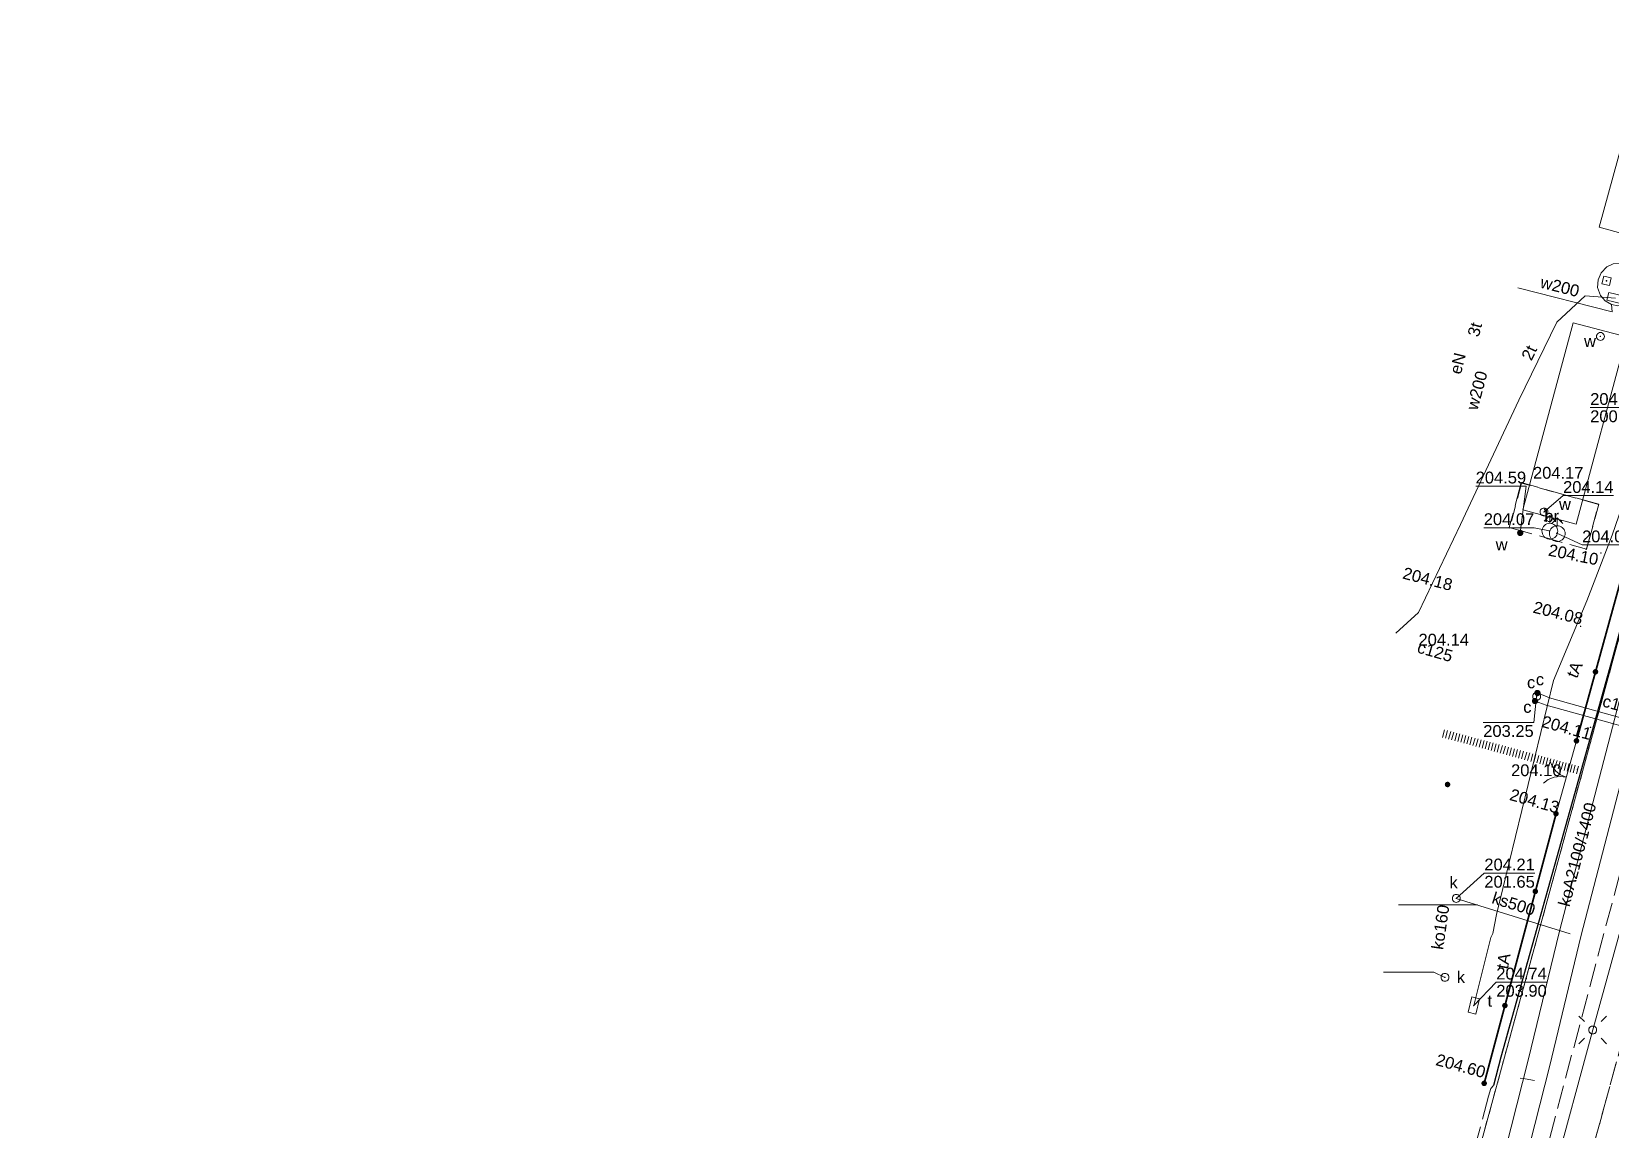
# Model space of a CAD drawing. Extents: x 0 to 7423283, y 0 to 5548300.
# Drawn here: x 7422110.7 to 7422210.9, y 5548135.7 to 5548205.4 of the extents above; entities that cross this region are included whole.
import ezdxf
from ezdxf.enums import TextEntityAlignment as Align

# ---------------------------------------------------------------- set-up
doc = ezdxf.new("R2010")
doc.units = 0
doc.header["$PDSIZE"] = 0.75
for name, pattern in [('PRZER1-1', [2, 1, -1]), ('PRZER2-1', [3, 2, -1]), ('PRZER3-1', [4, 3, -1])]:
    doc.linetypes.add(name, pattern=pattern)
doc.layers.get('0').update_dxf_attribs({"linetype": 'CONTINUOUS', "lineweight": 13})
for name, color, linetype, lineweight, true_color in [('EGBD03', 7, 'CONTINUOUS', 18, 0x008000), ('EGBU01', 7, 'PRZER1-1', 18, 0x008000), ('SUPC05', 7, 'CONTINUOUS', 18, 0xd200d2), ('SUPC05_O', 7, 'CONTINUOUS', 18, 0xd200d2), ('SUPE04', 1, 'CONTINUOUS', 18, 0xff0000), ('SUPE04_O', 1, 'CONTINUOUS', 18, 0xff0000), ('SUPK02', 7, 'CONTINUOUS', 18, 0x803300), ('SUPK03', 7, 'CONTINUOUS', 18, 0x803300), ('SUPK03_O', 7, 'CONTINUOUS', 18, 0x803300), ('SUPK05', 7, 'CONTINUOUS', 18, 0x803300), ('SUPK05_O', 7, 'CONTINUOUS', 18, 0x803300), ('SUPT01', 7, 'CONTINUOUS', 18, 0xff9100), ('SUPT01_O', 7, 'CONTINUOUS', 18, 0xff9100), ('SUPW03', 5, 'CONTINUOUS', 18, 0x0000ff), ('SUPW03_O', 5, 'CONTINUOUS', 18, 0x0000ff), ('SUUS02', 7, 'CONTINUOUS', 18, 0x0a0909), ('SUUS06', 7, 'CONTINUOUS', 18, 0x0a0909), ('SUUS15', 7, 'CONTINUOUS', 18, 0xff9100), ('SUUS15_O', 7, 'CONTINUOUS', 18, 0xff9100), ('SUUS18_01', 7, 'CONTINUOUS', 18, 0x0a0909), ('SUUS22', 7, 'CONTINUOUS', 18, 0x0a0909), ('SUUS22_O', 7, 'CONTINUOUS', 18, 0x0a0909)]:
    doc.layers.add(name, color=color, linetype=linetype, lineweight=lineweight, true_color=true_color)
for name, color, linetype, lineweight in [('GELULI', 7, 'PRZER3-1', 18), ('GSLKOC', 7, 'CONTINUOUS', 18), ('KTCR04', 7, 'PRZER2-1', 18), ('KTJZ01', 7, 'PRZER3-1', 18), ('KTKR01', 7, 'CONTINUOUS', 25), ('KTOK02', 7, 'CONTINUOUS', 18), ('KTOK05_01', 7, 'CONTINUOUS', 35), ('KTPL01', 7, 'PRZER3-1', 18), ('KTPL01_O', 7, 'PRZER3-1', 18), ('RTPW02', 7, 'CONTINUOUS', 13), ('RTPW02_O', 7, 'CONTINUOUS', 13), ('SUBP', 7, 'CONTINUOUS', 18), ('SUSM', 7, 'CONTINUOUS', 18)]:
    doc.layers.add(name, color=color, linetype=linetype, lineweight=lineweight)
for name, color, linetype, true_color in [('GUPWUB', 7, 'CONTINUOUS', 0x0a0909), ('SUPS01_02', 7, 'CONTINUOUS', 0xd200d2), ('SUPS01_02_O', 7, 'CONTINUOUS', 0xd200d2), ('SUPS01_03_O', 1, 'CONTINUOUS', 0xff0000), ('SUPS01_05', 7, 'CONTINUOUS', 0x803300), ('SUPS01_05_O', 7, 'CONTINUOUS', 0x803300), ('SUPS01_07', 7, 'CONTINUOUS', 0xff9100), ('SUPS01_07_O', 7, 'CONTINUOUS', 0xff9100), ('SUPS01_08', 5, 'CONTINUOUS', 0x0000ff), ('SUPS01_08_O', 5, 'CONTINUOUS', 0x0000ff), ('SUUS25', 7, 'CONTINUOUS', 0x0a0909), ('SUUS25_O', 7, 'CONTINUOUS', 0x0a0909)]:
    doc.layers.add(name, color=color, linetype=linetype, true_color=true_color)
doc.styles.add('GEO-INFO', font='Arial')

# ---------------------------------------------------------------- blocks, each defined once
blk = doc.blocks.new('KOLO')
blk.add_hatch(color=0).paths.add_polyline_path([(0, 0.5), (-0.12941, 0.482963), (-0.25, 0.433013), (-0.353553, 0.353553), (-0.433013, 0.25), (-0.482963, 0.12941), (-0.5, 0), (-0.482963, -0.12941), (-0.433013, -0.25), (-0.353553, -0.353553), (-0.25, -0.433013), (-0.12941, -0.482963), (0, -0.5), (0.12941, -0.482963), (0.25, -0.433013), (0.353553, -0.353553), (0.433013, -0.25), (0.482963, -0.12941), (0.5, 0), (0.482963, 0.12941), (0.433013, 0.25), (0.353553, 0.353553), (0.25, 0.433013), (0.12941, 0.482963)])
blk = doc.blocks.new('OKRAG_PELNY')
at = {"color": 0}
blk.add_lwpolyline([(0.5, 0), (0.482963, -0.12941), (0.433013, -0.25), (0.353553, -0.353553), (0.25, -0.433013), (0.12941, -0.482963), (0, -0.5), (-0.12941, -0.482963), (-0.25, -0.433013), (-0.353553, -0.353553), (-0.433013, -0.25), (-0.482963, -0.12941), (-0.5, 0), (-0.482963, 0.12941), (-0.433013, 0.25), (-0.353553, 0.353553), (-0.25, 0.433013), (-0.12941, 0.482963), (0, 0.5), (0.12941, 0.482963), (0.25, 0.433013), (0.353553, 0.353553), (0.433013, 0.25), (0.482963, 0.12941)], close=True, dxfattribs=at)
blk = doc.blocks.new('SZAFA1')
at = {"color": 0}
blk.add_lwpolyline([(-1, -0.5), (-1, 0.5), (1, 0.5), (1, -0.5)], close=True, dxfattribs=at)
blk = doc.blocks.new('KWADRAT_NIEPRZEZR')
at = {"color": 0}
blk.add_lwpolyline([(-0.5, 0.5), (-0.5, -0.5), (0.5, -0.5), (0.5, 0.5)], close=True, dxfattribs=at)
blk = doc.blocks.new('SUUS02')
at = {"color": 0}
blk.add_lwpolyline([(1, 0), (0.984808, -0.173648), (0.939693, -0.34202), (0.866025, -0.5), (0.766044, -0.642788), (0.642788, -0.766044), (0.5, -0.866025), (0.34202, -0.939693), (0.173648, -0.984808), (0, -1), (-0.173648, -0.984808), (-0.34202, -0.939693), (-0.5, -0.866025), (-0.654861, -0.75575), (-0.786053, -0.618159), (-0.888835, -0.458227), (-0.959493, -0.281733), (-0.995472, -0.095056), (-0.995472, 0.095056), (-0.959493, 0.281733), (-0.888835, 0.458227), (-0.786053, 0.618159), (-0.654861, 0.75575), (-0.5, 0.866025), (-0.327068, 0.945001), (-0.142315, 0.989821), (0.047582, 0.998867), (0.235759, 0.971812), (0.415415, 0.909632), (0.580057, 0.814576), (0.723734, 0.690079), (0.841254, 0.540641), (0.928368, 0.371662), (0.981929, 0.189251)], close=True, dxfattribs=at)
for points in [[(1, 0), (2, 0)], [(1.292893, 0.707107), (2, 0), (1.292893, -0.707107)]]:
    blk.add_lwpolyline(points, dxfattribs=at)
blk = doc.blocks.new('POINT')
at = {"color": 0}
blk.add_point((0, 0), dxfattribs=at)
blk = doc.blocks.new('PROSTOKAT2-1_PELNY')
at = {"color": 0}
blk.add_lwpolyline([(1, 0.5), (1, -0.5), (-1, -0.5), (-1, 0.5)], close=True, dxfattribs=at)
blk = doc.blocks.new('SUSM01_01')
at = {"color": 0}
for points in [[(-0.353553, 0.353553), (-0.212132, 0.212132)], [(0.353553, 0.353553), (0.212132, 0.212132)], [(-0.353553, -0.353553), (-0.212132, -0.212132)], [(0.353553, -0.353553), (0.212132, -0.212132)]]:
    blk.add_lwpolyline(points, dxfattribs=at)
blk.add_lwpolyline([(0.1, 0), (0.093969, -0.034202), (0.076604, -0.064279), (0.05, -0.086603), (0.025882, -0.096593), (0, -0.1), (-0.025882, -0.096593), (-0.05, -0.086603), (-0.073305, -0.068017), (-0.090097, -0.043388), (-0.098883, -0.014904), (-0.098883, 0.014904), (-0.090097, 0.043388), (-0.073305, 0.068017), (-0.05, 0.086603), (-0.022252, 0.097493), (0.007473, 0.09972), (0.036534, 0.093087), (0.062349, 0.078183), (0.082624, 0.056332), (0.095557, 0.029476)], close=True, dxfattribs=at)
blk = doc.blocks.new('SLBRA')
at = {"color": 0}
for points in [[(0, 0), (-0.068148, -0.517638), (-0.267949, -1), (-0.585786, -1.414214), (-1, -1.732051)], [(1, -1.732051), (0.585786, -1.414214), (0.267949, -1), (0.068148, -0.517638), (0, 0)]]:
    blk.add_lwpolyline(points, dxfattribs=at)
blk = doc.blocks.new('PION_C')
at = {"color": 0}
blk.add_lwpolyline([(0, 0.5), (0, -0.5)], dxfattribs=at)

msp = doc.modelspace()

# ---------------------------------------------------------------- linework, layer by layer
at = {"color": 7, "linetype": 'Continuous', "lineweight": 13, "elevation": 100, "flags": 128}
msp.add_lwpolyline([(7422197.5, 5548150), (7422202.5, 5548150)], dxfattribs=at)
at = {"layer": 'EGBD03', "color": 96, "linetype": 'Continuous', "lineweight": 18, "true_color": 0x008000, "elevation": 10.3}
msp.add_lwpolyline([(7422242.86, 5548281.77), (7422235.25, 5548253.94), (7422118.87, 5547827.8), (7422117.91, 5547824.68), (7422111.51, 5547801.23), (7422124.29, 5547798.44), (7422126.26, 5547805.84), (7422129.27, 5547817.04), (7422133, 5547830.19), (7422141.62, 5547861.86), (7422158.84, 5547924.97), (7422167.47, 5547956.53), (7422176.11, 5547988.16), (7422184.85, 5548019.75), (7422194.39, 5548053.5), (7422202.12, 5548083.12), (7422210.82, 5548114.83), (7422219.37, 5548146.4), (7422228, 5548178.12), (7422232.19, 5548193.55), (7422240.39, 5548223.47), (7422248.49, 5548253.1), (7422255.35, 5548278.49)], close=True, dxfattribs=at)
at = {"layer": 'EGBU01', "color": 7, "linetype": 'Continuous', "lineweight": 18, "elevation": 10.17}
msp.add_lwpolyline([(7422124.29, 5547798.44), (7422126.26, 5547805.84), (7422129.27, 5547817.04), (7422133, 5547830.19), (7422141.62, 5547861.86), (7422158.84, 5547924.97), (7422167.47, 5547956.53), (7422176.11, 5547988.16), (7422184.85, 5548019.75), (7422194.39, 5548053.5), (7422202.12, 5548083.12), (7422210.82, 5548114.83), (7422219.37, 5548146.4), (7422228, 5548178.12), (7422232.19, 5548193.55), (7422240.39, 5548223.47), (7422248.49, 5548253.1), (7422255.35, 5548278.49), (7422242.86, 5548281.77), (7422235.25, 5548253.94), (7422118.87, 5547827.8), (7422117.91, 5547824.68), (7422111.51, 5547801.23)], close=True, dxfattribs=at)
at = {"layer": 'EGBU01', "color": 96, "linetype": 'PRZER1-1', "lineweight": 18, "ltscale": 0.5, "true_color": 0x008000, "elevation": 10.18}
msp.add_lwpolyline([(7422124.29, 5547798.44), (7422126.26, 5547805.84), (7422129.27, 5547817.04), (7422133, 5547830.19), (7422141.62, 5547861.86), (7422158.84, 5547924.97), (7422167.47, 5547956.53), (7422176.11, 5547988.16), (7422184.85, 5548019.75), (7422194.39, 5548053.5), (7422202.12, 5548083.12), (7422210.82, 5548114.83), (7422219.37, 5548146.4), (7422228, 5548178.12), (7422232.19, 5548193.55), (7422240.39, 5548223.47), (7422248.49, 5548253.1), (7422255.35, 5548278.49), (7422242.86, 5548281.77), (7422235.25, 5548253.94), (7422118.87, 5547827.8), (7422117.91, 5547824.68), (7422111.51, 5547801.23)], close=True, dxfattribs=at)
at = {"layer": 'GELULI', "color": 7, "linetype": 'PRZER3-1', "lineweight": 18, "ltscale": 0.5, "elevation": 9.98}
msp.add_lwpolyline([(7422110.71, 5547781.9), (7422183.49, 5548046.2), (7422229.51, 5548219.72), (7422235.76, 5548247.6), (7422245.89, 5548283.76), (7422250.3, 5548295.64)], dxfattribs=at)
at = {"layer": 'GSLKOC', "color": 7, "linetype": 'PRZER2-1', "lineweight": 18, "ltscale": 0.5, "elevation": 10.18}
msp.add_lwpolyline([(7422209.41, 5548172.53), (7422210.2, 5548175.41), (7422205.31, 5548176.76), (7422204.53, 5548173.85)], dxfattribs=at)
at = {"layer": 'KTCR04', "color": 7, "linetype": 'PRZER2-1', "lineweight": 18, "ltscale": 0.5, "elevation": 10.18}
msp.add_lwpolyline([(7422211.69, 5548141.35), (7422209.88, 5548134.71), (7422201.42, 5548103.54), (7422197.99, 5548090.94), (7422196.17, 5548084.25), (7422191.04, 5548065.3), (7422186.14, 5548047.26), (7422180.68, 5548027.13), (7422175.48, 5548008.03)], dxfattribs=at)
at = {"layer": 'KTJZ01', "color": 7, "linetype": 'PRZER3-1', "lineweight": 18, "ltscale": 0.5, "elevation": 10.18}
for points in [[(7422211.06, 5548165.58), (7422203.98, 5548140.32), (7422203.52, 5548138.52), (7422203.36, 5548138.34), (7422203.21, 5548137.84), (7422201.63, 5548131.97)], [(7422175.48, 5548008.03), (7422180.68, 5548027.13), (7422186.14, 5548047.26), (7422191.04, 5548065.3), (7422196.17, 5548084.25), (7422197.99, 5548090.94), (7422201.42, 5548103.54), (7422209.88, 5548134.71), (7422211.69, 5548141.35)]]:
    msp.add_lwpolyline(points, dxfattribs=at)
at = {"layer": 'KTKR01', "color": 7, "linetype": 'Continuous', "lineweight": 25, "elevation": 10.18}
msp.add_lwpolyline([(7422232.3, 5548243.85), (7422231.76, 5548241.81), (7422226.57, 5548222.73), (7422224.02, 5548213.32), (7422220.65, 5548200.96), (7422219.74, 5548197.61), (7422215.57, 5548182.25), (7422211.06, 5548165.58), (7422203.98, 5548140.32), (7422203.52, 5548138.52)], dxfattribs=at)
at = {"layer": 'KTOK02', "color": 7, "linetype": 'Continuous', "lineweight": 18, "elevation": 10.18}
msp.add_lwpolyline([(7422208.79, 5548160.4), (7422207.49, 5548155.78)], dxfattribs=at)
at = {"layer": 'KTOK05_01', "color": 7, "linetype": 'Continuous', "lineweight": 35, "elevation": 10.18}
for points in [[(7422208.79, 5548160.4), (7422214.1, 5548179.68), (7422220.73, 5548204.1), (7422226.05, 5548223.6), (7422230.92, 5548241.53)], [(7422202.93, 5548138.66), (7422207.49, 5548155.78)]]:
    msp.add_lwpolyline(points, dxfattribs=at)
at = {"layer": 'KTPL01', "color": 7, "linetype": 'PRZER3-1', "lineweight": 18, "ltscale": 0.5, "elevation": 10.18}
msp.add_lwpolyline([(7422209.43, 5548172.56), (7422210.2, 5548175.43), (7422205.28, 5548176.79), (7422204.52, 5548173.95)], close=True, dxfattribs=at)
at = {"layer": 'SUBP', "color": 5, "linetype": 'Continuous', "lineweight": 18, "true_color": 0x0000ff, "elevation": 10.22}
for points in [[(7422213.6, 5548192.08), (7422216.86, 5548203.94), (7422213.48, 5548204.87), (7422210.22, 5548193)], [(7422210.16, 5548189.67), (7422210.35, 5548190.11), (7422210.72, 5548190.48), (7422211.11, 5548190.67), (7422211.53, 5548190.71), (7422211.87, 5548190.65), (7422212.31, 5548190.42), (7422212.52, 5548190.21), (7422212.66, 5548189.96), (7422212.8, 5548189.56), (7422212.77, 5548189.02), (7422212.63, 5548188.69), (7422212.31, 5548188.32), (7422211.92, 5548188.09), (7422211.42, 5548188.02), (7422211.02, 5548188.1), (7422210.61, 5548188.34), (7422210.32, 5548188.67), (7422210.13, 5548189.18)], [(7422208.58, 5548186.94), (7422205.38, 5548175.07), (7422208.76, 5548174.16), (7422211.96, 5548186.04)]]:
    msp.add_lwpolyline(points, close=True, dxfattribs=at)
at = {"layer": 'SUPC05', "color": 212, "linetype": 'Continuous', "lineweight": 18, "true_color": 0xd200d2, "elevation": 10.18}
for points in [[(7422206.16, 5548162.93), (7422206.86, 5548162.67), (7422215.91, 5548160.16)], [(7422215.6, 5548160.74), (7422207.08, 5548163.14), (7422206.31, 5548163.44)]]:
    msp.add_lwpolyline(points, dxfattribs=at)
at = {"layer": 'SUPE04', "color": 1, "linetype": 'Continuous', "lineweight": 18, "true_color": 0xff0000, "elevation": 10.18}
msp.add_lwpolyline([(7422204.7, 5548123.19), (7422209.82, 5548142.05), (7422215.43, 5548162.35), (7422220.29, 5548181.04), (7422225.56, 5548199.5)], dxfattribs=at)
at = {"layer": 'SUPK02', "color": 36, "linetype": 'Continuous', "lineweight": 18, "true_color": 0x803300, "elevation": 10.18}
msp.add_lwpolyline([(7422205.22, 5548138.98), (7422205.54, 5548138.94), (7422206.13, 5548138.84)], dxfattribs=at)
at = {"layer": 'SUPK03', "color": 36, "linetype": 'Continuous', "lineweight": 18, "true_color": 0x803300, "elevation": 10.18}
for points in [[(7422246.292, 5548298.065), (7422241.14, 5548278.097), (7422236.048, 5548256.349), (7422234.751, 5548250.772), (7422230.734, 5548236.152), (7422224.263, 5548211.548), (7422216.283, 5548181.297), (7422207.711, 5548148.32), (7422205.731, 5548140.139), (7422203.209, 5548130.212), (7422202.408, 5548126.579), (7422201.733, 5548123.827), (7422198.604, 5548112.511), (7422191.462, 5548085.004), (7422178.862, 5548035.476), (7422171.244, 5548006.723), (7422168.863, 5547998.11), (7422166.213, 5547987.726), (7422160.363, 5547965.678), (7422152.372, 5547934.864), (7422141.211, 5547890.999), (7422127.621, 5547835.38), (7422121.72, 5547812.367), (7422117.668, 5547795.07)], [(7422247.648, 5548297.715), (7422242.5, 5548277.763), (7422237.412, 5548256.031), (7422236.109, 5548250.428), (7422232.086, 5548235.788), (7422225.617, 5548211.192), (7422217.637, 5548180.943), (7422209.069, 5548147.98), (7422207.089, 5548139.801), (7422204.571, 5548129.888), (7422203.772, 5548126.261), (7422203.087, 5548123.473), (7422199.956, 5548112.149), (7422192.818, 5548084.656), (7422180.218, 5548035.124), (7422172.596, 5548006.357), (7422170.217, 5547997.75), (7422167.567, 5547987.374), (7422161.717, 5547965.322), (7422153.728, 5547934.516), (7422142.569, 5547890.661), (7422128.979, 5547835.04), (7422123.08, 5547812.033), (7422119.032, 5547794.75)]]:
    msp.add_lwpolyline(points, dxfattribs=at)
at = {"layer": 'SUPK05', "color": 36, "linetype": 'Continuous', "lineweight": 18, "true_color": 0x803300, "elevation": 10.18}
msp.add_lwpolyline([(7422208.39, 5548148.15), (7422201.16, 5548150.4)], dxfattribs=at)
at = {"layer": 'SUPS01_02_O', "color": 212, "linetype": 'Continuous', "lineweight": 9, "true_color": 0xd200d2, "elevation": 10.8, "flags": 128}
for points in [[(7422202.87, 5548161.573), (7422206.073, 5548161.572), (7422206.26, 5548163.22)], [(7422202.87, 5548161.573), (7422206.073, 5548161.572)]]:
    msp.add_lwpolyline(points, dxfattribs=at)
at = {"layer": 'SUPS01_05_O', "color": 36, "linetype": 'Continuous', "lineweight": 9, "true_color": 0x803300, "elevation": 10.8, "flags": 128}
for points in [[(7422206.143, 5548152.002), (7422202.94, 5548152.003), (7422201.16, 5548150.4)], [(7422202.94, 5548152.003), (7422206.143, 5548152.002)], [(7422196.54, 5548145.713), (7422199.743, 5548145.712), (7422200.44, 5548145.39)]]:
    msp.add_lwpolyline(points, dxfattribs=at)
at = {"layer": 'SUPS01_07_O', "color": 30, "linetype": 'Continuous', "lineweight": 9, "true_color": 0xff9100, "elevation": 10.8, "flags": 128}
for points in [[(7422209.66, 5548181.553), (7422212.863, 5548181.552), (7422212.75, 5548178.36)], [(7422209.66, 5548181.553), (7422212.863, 5548181.552)], [(7422206.903, 5548145.082), (7422203.7, 5548145.082), (7422202.27, 5548143.6)], [(7422203.7, 5548145.082), (7422206.903, 5548145.082)]]:
    msp.add_lwpolyline(points, dxfattribs=at)
at = {"layer": 'SUPS01_08_O', "color": 5, "linetype": 'Continuous', "lineweight": 9, "true_color": 0x0000ff, "elevation": 10.8, "flags": 128}
for points in [[(7422202.39, 5548176.567), (7422205.593, 5548176.567), (7422205.22, 5548173.6)], [(7422211.143, 5548175.971), (7422207.94, 5548175.971), (7422206.739, 5548174.938)], [(7422202.903, 5548173.928), (7422206.106, 5548173.928), (7422207.071, 5548173.725)], [(7422212.348, 5548172.836), (7422209.145, 5548172.836), (7422207.54, 5548173.575)]]:
    msp.add_lwpolyline(points, dxfattribs=at)
at = {"layer": 'SUPT01', "color": 30, "linetype": 'Continuous', "lineweight": 18, "true_color": 0xff9100, "elevation": 10.18}
for points in [[(7422197.32, 5548167.23), (7422198.75, 5548168.55), (7422201.42, 5548174.13), (7422205.14, 5548182.03), (7422207.54, 5548186.98), (7422209.35, 5548188.65), (7422211.27, 5548188.5)], [(7422212.75, 5548178.36), (7422211.05, 5548173.46), (7422209.45, 5548169.28), (7422207.33, 5548164.23), (7422203.72, 5548149.38), (7422203.49, 5548148.18), (7422203.35, 5548147.91), (7422202.27, 5548143.6)]]:
    msp.add_lwpolyline(points, dxfattribs=at)
at = {"layer": 'SUPW03', "color": 5, "linetype": 'Continuous', "lineweight": 18, "true_color": 0x0000ff, "elevation": 10.18}
msp.add_lwpolyline([(7422211.02, 5548188.1), (7422211.05, 5548187.64), (7422205.06, 5548189.15)], dxfattribs=at)

# ---------------------------------------------------------------- block references
at = {"layer": 'GUPWUB', "color": 18, "lineweight": 5, "true_color": 0x0a0909}
for p, rotation in [((7422210.7, 5548189.6, 10.24), 346.2774949425295), ((7422206.79, 5548175.08, 10.24), 90)]:
    msp.add_blockref('POINT', p, dxfattribs=dict(at, rotation=rotation))
at = {"layer": 'KTOK02', "color": 7, "lineweight": 18, "xscale": 0.75, "yscale": 0.75, "rotation": 254.284179551045}
msp.add_blockref('SLBRA', (7422208.14, 5548158.09, 10.18), dxfattribs=at)
at = {"layer": 'KTOK05_01', "color": 7, "lineweight": 35, "xscale": 0.35, "yscale": 0.35, "rotation": 90}
for p in [(7422209.997, 5548164.784, 10.18), (7422208.79, 5548160.4, 10.18), (7422200.606, 5548157.63, 10.18), (7422207.49, 5548155.78, 10.18), (7422207.49, 5548155.78, 10.18), (7422206.175, 5548150.844, 10.18), (7422204.245, 5548143.596, 10.18), (7422202.93, 5548138.66, 10.18)]:
    msp.add_blockref('KOLO', p, dxfattribs=at)
at = {"layer": 'RTPW02', "color": 7, "lineweight": 13, "xscale": 0.09, "yscale": 0.09, "rotation": 90}
for p in [(7422205.28, 5548176.79, 10.2), (7422210.34, 5548172.32, 10.2), (7422209.05, 5548167.67, 10.2), (7422209.68, 5548161.26, 10.2), (7422208.85, 5548158.6, 10.2), (7422207.49, 5548155.78, 10.2)]:
    msp.add_blockref('KOLO', p, dxfattribs=at)
at = {"layer": 'SUPS01_02', "color": 212, "lineweight": 5, "true_color": 0xd200d2, "xscale": 0.09, "yscale": 0.09, "rotation": 90}
msp.add_blockref('KOLO', (7422206.26, 5548163.22, 10.24), dxfattribs=at)
at = {"layer": 'SUPS01_05', "color": 36, "lineweight": 5, "true_color": 0x803300, "xscale": 0.09, "yscale": 0.09, "rotation": 90}
for p in [(7422201.16, 5548150.4, 10.24), (7422200.44, 5548145.39, 10.24)]:
    msp.add_blockref('KOLO', p, dxfattribs=at)
at = {"layer": 'SUPS01_07', "color": 30, "lineweight": 5, "true_color": 0xff9100, "xscale": 0.09, "yscale": 0.09, "rotation": 90}
msp.add_blockref('KOLO', (7422202.27, 5548143.6, 10.24), dxfattribs=at)
at = {"layer": 'SUPS01_08', "color": 5, "lineweight": 5, "true_color": 0x0000ff, "xscale": 0.09, "yscale": 0.09, "rotation": 90}
for p in [(7422210.31, 5548186.07, 10.24), (7422206.73, 5548174.93, 10.24), (7422205.22, 5548173.6, 10.24), (7422207.07, 5548173.73, 10.24), (7422207.53, 5548173.58, 10.24)]:
    msp.add_blockref('KOLO', p, dxfattribs=at)
at = {"layer": 'SUSM', "color": 7, "lineweight": 18, "rotation": 90}
for name, xscale, yscale in [('SUSM01_01', 2.5, 2.5), ('OKRAG_PELNY', 0.5, 0.5)]:
    msp.add_blockref(name, (7422209.82, 5548142.05, 10.24), dxfattribs=dict(at, xscale=xscale, yscale=yscale))
at = {"layer": 'SUUS02', "color": 18, "lineweight": 18, "true_color": 0x0a0909, "xscale": 0.5, "yscale": 0.5, "rotation": 90}
for p in [(7422207.1, 5548173.71, 10.24), (7422207.57, 5548173.56, 10.24)]:
    msp.add_blockref('SUUS02', p, dxfattribs=at)
at = {"layer": 'SUUS06', "color": 18, "lineweight": 18, "true_color": 0x0a0909, "xscale": 0.5, "yscale": 0.5, "rotation": 344.7822631980886}
for p in [(7422200.352, 5548160.864, 10.23), (7422200.545, 5548160.812, 10.23), (7422200.738, 5548160.759, 10.23), (7422200.931, 5548160.707, 10.23), (7422201.124, 5548160.654, 10.23), (7422201.317, 5548160.602, 10.23), (7422201.51, 5548160.549, 10.23), (7422201.703, 5548160.497, 10.23), (7422201.896, 5548160.445, 10.23), (7422202.089, 5548160.392, 10.23), (7422202.282, 5548160.34, 10.23), (7422202.475, 5548160.287, 10.23), (7422202.668, 5548160.235, 10.23), (7422202.861, 5548160.182, 10.23), (7422203.054, 5548160.13, 10.23), (7422203.247, 5548160.077, 10.23), (7422203.439, 5548160.025, 10.23), (7422203.632, 5548159.972, 10.23), (7422203.825, 5548159.92, 10.23), (7422204.018, 5548159.867, 10.23), (7422204.211, 5548159.815, 10.23), (7422204.404, 5548159.762, 10.23), (7422204.597, 5548159.71, 10.23), (7422204.79, 5548159.657, 10.23), (7422204.983, 5548159.605, 10.23), (7422205.176, 5548159.552, 10.23), (7422205.369, 5548159.5, 10.23), (7422205.562, 5548159.447, 10.23), (7422205.755, 5548159.395, 10.23), (7422205.948, 5548159.342, 10.23), (7422206.141, 5548159.29, 10.23), (7422206.334, 5548159.237, 10.23), (7422206.527, 5548159.185, 10.23), (7422206.72, 5548159.132, 10.23), (7422206.913, 5548159.08, 10.23), (7422207.106, 5548159.027, 10.23), (7422207.299, 5548158.975, 10.23), (7422207.492, 5548158.922, 10.23), (7422207.685, 5548158.87, 10.23), (7422207.878, 5548158.817, 10.23), (7422208.071, 5548158.765, 10.23), (7422208.264, 5548158.712, 10.23), (7422208.457, 5548158.66, 10.23), (7422208.65, 5548158.607, 10.23), (7422208.86, 5548158.55, 10.23)]:
    msp.add_blockref('PION_C', p, dxfattribs=at)
at = {"layer": 'SUUS15', "color": 212, "lineweight": 18, "true_color": 0xd200d2, "xscale": 0.5, "yscale": 0.5, "rotation": 90}
msp.add_blockref('OKRAG_PELNY', (7422206.26, 5548163.22, 10.24), dxfattribs=at)
at = {"layer": 'SUUS15', "color": 36, "lineweight": 18, "true_color": 0x803300, "xscale": 0.5, "yscale": 0.5, "rotation": 90}
for p in [(7422201.16, 5548150.4, 10.24), (7422200.44, 5548145.39, 10.24)]:
    msp.add_blockref('OKRAG_PELNY', p, dxfattribs=at)
at = {"layer": 'SUUS15', "color": 30, "lineweight": 18, "true_color": 0xff9100, "xscale": 0.5, "yscale": 0.5, "rotation": 76.66054065944849}
msp.add_blockref('PROSTOKAT2-1_PELNY', (7422202.27, 5548143.6, 10.24), dxfattribs=at)
at = {"layer": 'SUUS18_01', "color": 18, "lineweight": 18, "true_color": 0x0a0909, "xscale": 0.5, "yscale": 0.5, "rotation": 346.6072806086908}
msp.add_blockref('SZAFA1', (7422211.27, 5548188.5, 10.24), dxfattribs=at)
at = {"layer": 'SUUS22', "color": 18, "lineweight": 18, "true_color": 0x0a0909, "xscale": 0.5, "yscale": 0.5}
for name, p, rotation in [('KWADRAT_NIEPRZEZR', (7422210.7, 5548189.6, 10.25), 346.277498584995), ('OKRAG_PELNY', (7422210.31, 5548186.07, 10.25), 90), ('OKRAG_PELNY', (7422206.73, 5548174.93, 10.25), 90)]:
    msp.add_blockref(name, p, dxfattribs=dict(at, rotation=rotation))
at = {"layer": 'SUUS25', "color": 18, "lineweight": 5, "true_color": 0x0a0909, "xscale": 0.4, "yscale": 0.4}
for p, rotation in [((7422205.22, 5548173.6, 10.24), 343.7395878922494), ((7422206.31, 5548163.44, 10.24), 351.3841541773811), ((7422206.16, 5548162.93, 10.24), 346.1026147790204)]:
    msp.add_blockref('KOLO', p, dxfattribs=dict(at, rotation=rotation))

# ---------------------------------------------------------------- texts
at = {"layer": 'KTPL01_O', "color": 7, "linetype": 'Continuous', "lineweight": 0, "style": 'GEO-INFO'}
msp.add_text('br.', height=0.75, dxfattribs=at).set_placement((7422207.36, 5548174.681, 10.8), align=Align.MIDDLE)
at = {"layer": 'RTPW02_O', "color": 7, "linetype": 'Continuous', "lineweight": 0, "style": 'GEO-INFO'}
msp.add_text('204.17', height=0.75, dxfattribs=at).set_placement((7422206.03, 5548177.04, 10.8))
for s, rotation, p in [('204.10', 348.63643, (7422206.952, 5548172.168, 10.8)), ('204.18', 345.5642, (7422197.7, 5548170.715, 10.8)), ('204.08', 345.71952, (7422205.978, 5548168.552, 10.8)), ('204.11', 344.65005, (7422206.522, 5548161.299, 10.8)), ('204.10', 360, (7422204.638, 5548158.16, 10.8)), ('204.13', 344.16015, (7422204.485, 5548156.662, 10.8)), ('204.60', 344.78237, (7422199.8, 5548139.83, 10.8))]:
    msp.add_text(s, height=0.75, rotation=rotation, dxfattribs=at).set_placement(p)
at = {"layer": 'SUPC05_O', "color": 212, "linetype": 'Continuous', "lineweight": 0, "true_color": 0xd200d2, "style": 'GEO-INFO'}
for rotation, p in [(343.982, (7422198.62, 5548166.02, 10.8)), (344.2356, (7422210.38, 5548162.6, 10.8))]:
    msp.add_text('c125', height=0.75, rotation=rotation, dxfattribs=at).set_placement(p)
at = {"layer": 'SUPE04_O', "color": 1, "linetype": 'Continuous', "lineweight": 0, "true_color": 0xff0000, "style": 'GEO-INFO'}
msp.add_text('eN', height=0.75, rotation=76.19702, dxfattribs=at).set_placement((7422201.45, 5548183.62, 10.8))
at = {"layer": 'SUPK03_O', "color": 36, "linetype": 'Continuous', "lineweight": 0, "true_color": 0x803300, "style": 'GEO-INFO'}
for s, rotation, p in [('koA2100/1400', 75.26387, (7422208.338, 5548149.828, 10.8)), ('ko160', 81.82166, (7422200.32, 5548147.11, 10.8))]:
    msp.add_text(s, height=0.75, rotation=rotation, dxfattribs=at).set_placement(p)
at = {"layer": 'SUPK05_O', "color": 36, "linetype": 'Continuous', "lineweight": 0, "true_color": 0x803300, "style": 'GEO-INFO'}
msp.add_text('ks500', height=0.75, rotation=342.69307, dxfattribs=at).set_placement((7422203.36, 5548150.11, 10.8))
at = {"layer": 'SUPS01_02_O', "color": 212, "linetype": 'Continuous', "lineweight": 0, "true_color": 0xd200d2, "style": 'GEO-INFO'}
msp.add_text('203.25', height=0.75, rotation=359.99979, dxfattribs=at).set_placement((7422202.87, 5548160.65))
at = {"layer": 'SUPS01_03_O', "color": 1, "linetype": 'Continuous', "lineweight": 0, "true_color": 0xff0000, "style": 'GEO-INFO'}
msp.add_text('204.14', height=0.75, rotation=359.99979, dxfattribs=at).set_placement((7422198.76, 5548166.45))
at = {"layer": 'SUPS01_05_O', "color": 36, "linetype": 'Continuous', "lineweight": 0, "true_color": 0x803300, "style": 'GEO-INFO'}
for s, p in [('204.21', (7422202.94, 5548152.175)), ('201.65', (7422202.94, 5548151.08))]:
    msp.add_text(s, height=0.75, rotation=359.99979, dxfattribs=at).set_placement(p)
at = {"layer": 'SUPS01_07_O', "color": 30, "linetype": 'Continuous', "lineweight": 0, "true_color": 0xff9100, "style": 'GEO-INFO'}
for s, p in [('204.10', (7422209.66, 5548181.725)), ('200.25', (7422209.66, 5548180.63)), ('204.74', (7422203.7, 5548145.255)), ('203.90', (7422203.7, 5548144.16))]:
    msp.add_text(s, height=0.75, rotation=359.99979, dxfattribs=at).set_placement(p)
at = {"layer": 'SUPS01_08_O', "color": 5, "linetype": 'Continuous', "lineweight": 0, "true_color": 0x0000ff, "style": 'GEO-INFO'}
msp.add_text('204.59', height=0.75, rotation=359.99979, dxfattribs=at).set_placement((7422202.39, 5548176.74))
for s, p in [('204.14', (7422207.94, 5548176.514)), ('204.07', (7422202.903, 5548174.471)), ('204.08', (7422209.145, 5548173.379))]:
    msp.add_text(s, height=0.75, rotation=360, dxfattribs=at).set_placement(p, align=Align.MIDDLE_LEFT)
at = {"layer": 'SUPT01_O', "color": 30, "linetype": 'Continuous', "lineweight": 0, "true_color": 0xff9100, "style": 'GEO-INFO'}
for s, rotation, p in [('3t', 74.94318, (7422202.58, 5548185.99, 10.8)), ('2t', 64.13343, (7422205.93, 5548184.48, 10.8)), ('tA', 66.63068, (7422208.81, 5548164.32, 10.8)), ('tA', 79.46061, (7422204.43, 5548145.87, 10.8))]:
    msp.add_text(s, height=0.75, rotation=rotation, dxfattribs=at).set_placement(p)
at = {"layer": 'SUPW03_O', "color": 5, "linetype": 'Continuous', "lineweight": 0, "true_color": 0x0000ff, "style": 'GEO-INFO'}
for rotation, p in [(345.85107, (7422206.43, 5548189.18, 10.8)), (74.85484, (7422202.5, 5548181.34, 10.8))]:
    msp.add_text('w200', height=0.75, rotation=rotation, dxfattribs=at).set_placement(p)
at = {"layer": 'SUUS15_O', "color": 212, "linetype": 'Continuous', "lineweight": 0, "true_color": 0xd200d2, "style": 'GEO-INFO'}
msp.add_text('c', height=0.75, rotation=359.99979, dxfattribs=at).set_placement((7422206.21, 5548163.93, 10.8))
at = {"layer": 'SUUS15_O', "color": 36, "linetype": 'Continuous', "lineweight": 0, "true_color": 0x803300, "style": 'GEO-INFO'}
for p in [(7422200.73, 5548151.04, 10.8), (7422201.19, 5548145.03, 10.8)]:
    msp.add_text('k', height=0.75, rotation=359.99979, dxfattribs=at).set_placement(p)
at = {"layer": 'SUUS15_O', "color": 30, "linetype": 'Continuous', "lineweight": 0, "true_color": 0xff9100, "style": 'GEO-INFO'}
msp.add_text('t', height=0.75, rotation=359.99979, dxfattribs=at).set_placement((7422203.14, 5548143.53, 10.8))
at = {"layer": 'SUUS22_O', "color": 18, "linetype": 'Continuous', "lineweight": 0, "true_color": 0x0a0909, "style": 'GEO-INFO'}
for p in [(7422209.27, 5548185.4, 10.8), (7422207.68, 5548175.05, 10.8)]:
    msp.add_text('w', height=0.75, rotation=359.99979, dxfattribs=at).set_placement(p)
at = {"layer": 'SUUS25_O', "color": 18, "linetype": 'Continuous', "lineweight": 0, "true_color": 0x0a0909, "style": 'GEO-INFO'}
for s, p in [('w', (7422203.66, 5548172.49, 10.8)), ('c', (7422205.65, 5548163.74, 10.8)), ('c', (7422205.41, 5548162.18, 10.8))]:
    msp.add_text(s, height=0.75, rotation=359.99979, dxfattribs=at).set_placement(p)

doc.saveas('drawing.dxf')
